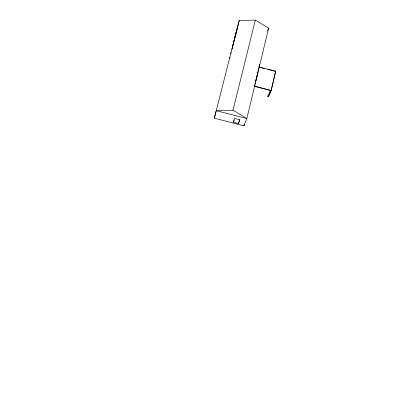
<?xml version="1.0" encoding="UTF-8"?>
<svg xmlns="http://www.w3.org/2000/svg" width="402" height="402" viewBox="0 0 402 402"><rect width="100%" height="100%" fill="white"/><g stroke="black" fill="none" stroke-linecap="round" stroke-linejoin="round"><path stroke-width="0.6" d="M267.858 96.008L267.772 96.385L268.451 96.555L271.209 90.274L275.496 71.908L275.048 71.792M268.451 96.555L271.219 90.445L275.717 71.159L259.084 67.104M267.772 96.385L270.516 90.093L270.425 90.48L254.446 86.35L257.777 72.636M257.903 72.124L258.149 71.099M258.28 70.561L259.169 66.873M257.958 72.154L255.541 81.928M268.626 28.11L246.838 118.57L243.924 125.826L214.311 118.203L239.245 20.467L255.33 20.1L268.626 28.11L267.576 31.065M243.924 125.826L244.361 124.012M259.114 66.687L259.612 64.627L258.999 66.28M233.969 120.087L233.451 122.178L238.507 123.479L239.612 119.786M214.311 118.203L216.251 110.696L246.838 118.57L233.019 110.163L255.33 20.1M232.145 48.225L237.713 26.426M229.627 58.174L229.854 57.3M230.728 53.848L231.09 52.456M231.939 49.104L239.245 20.467M234.954 37.25L236.436 31.472M233.451 122.178L234.748 118.459L239.883 119.781L238.507 123.479M255.195 83.36L255.531 82.48M275.224 72.28L275.717 71.159M216.251 110.696L233.019 110.163M260.868 67.566L264.446 68.496M267.425 69.265L272.189 70.501M273.38 70.807L275.169 71.275M254.531 86.128L271.219 90.445"/></g></svg>
